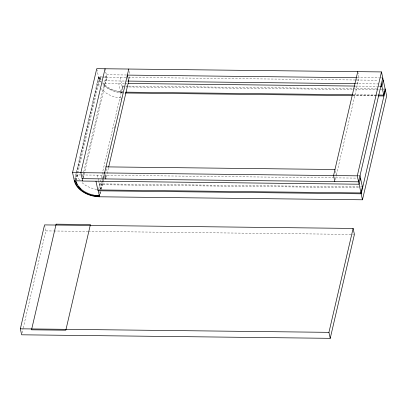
<?xml version="1.0" encoding="UTF-8"?>
<svg xmlns="http://www.w3.org/2000/svg" width="407" height="407" viewBox="0 0 407 407"><rect width="100%" height="100%" fill="white"/><g stroke="black" fill="none" stroke-linecap="round" stroke-linejoin="round"><path stroke-width="0.31" stroke-dasharray="2.04 1.53" d="M22.075 332.946L23.087 328.617M23.23 328.001L45.823 230.901L44.79 226.109M74.761 178.932L98.509 76.887L96.861 69.256M74.949 180.179L98.982 76.892L99.171 77.645A21.917 14.973 13.1 0 0 101.353 82.097M75.219 180.072L99.11 77.406L100.061 77.416L101.318 80.484M75.936 180.372L77.208 174.918L81.619 174.964M125.916 77.371L99.974 77.076L98.703 83.684A20.94 14.311 13.1 0 0 99.908 86.549M76.17 180.082L100.061 77.416M82.575 176.842L83.593 172.476M83.735 171.856L106.334 74.756L126.938 74.99M83.354 177.793L106.812 76.979L102.595 76.933M83.374 178.027L84.081 174.995L83.694 173.199M124.506 83.43L105.438 83.211L106.848 77.152L105.037 68.763M98.703 188.94L101.145 178.429M101.292 177.808L122.446 86.895L123.056 89.718M100.066 189.555L102.656 178.424M102.803 177.803L103.81 173.474M114.316 128.327L114.749 126.47M120.935 99.878L121.367 98.021M100.504 189.001L102.376 180.962M102.518 180.342L102.951 178.49M103.093 177.869L103.81 174.776M99.669 193.33L100.371 190.298M100.066 193.971L100.641 191.499M101.216 189.021L103.088 180.983M103.23 180.362L103.663 178.51M103.805 177.89L104.238 176.033M100.285 193.696L100.717 191.839M101.292 189.367L104.314 176.379M106.303 177.111L108.471 167.796M129.197 78.739L129.919 75.631M335.282 179.731L336.294 175.361M336.441 174.745L359.035 77.645L357.87 72.253M357.132 77.62L379.019 77.874M379.589 77.879L381.517 77.9M101.994 76.928L98.509 76.887A22.4 15.308 13.1 0 0 100.931 82.204M128.398 77.396L378.2 80.255M127.798 81.079L104.92 80.815L105.438 83.211M355.301 83.679L381.354 83.974M125.081 83.44L127.045 83.46M355.174 86.065L377.421 86.32M378.057 86.33L379.965 86.35M122.024 86.035L125.203 86.07M125.839 86.075L127.747 86.101M128.383 86.106L378.179 88.96M383.262 89.021L385.17 89.041M122.212 86.889L352.335 89.52M354.843 89.55L384.086 89.881M120.614 92.094L122.522 92.114M353.251 94.755L377.401 95.029M352.991 95.503L377.757 95.787M123.341 92.979L120.798 92.949L118.727 83.364M352.798 95.604L378.225 95.894M358.089 175.738L359.997 175.758M82.245 174.974L357.336 178.118M99.257 183.878L359.859 186.854M360.495 186.864L362.403 186.884M99.44 184.732L360.042 187.708M45.823 230.901L53.444 230.988M54.08 230.993L87.729 231.38M88.365 231.385L353.775 234.417M121.505 91.763L122.517 91.829L118.468 91.356L114.489 90.344A20.94 14.311 13.1 0 1 105.138 85.119L102.701 82.555L103.251 83.216M119.48 91.529L120.492 91.661M105.138 85.119L103.841 83.867M100.946 79.777L99.974 77.076M77.208 174.918L77.345 175.468A20.94 14.311 13.1 0 0 79.431 179.716M356.588 78.912L357.626 83.705M335.231 170.696L336.136 174.888M129.284 71.434L129.93 74.43M120.136 77.305L123.153 91.244M106.385 168.676L107.031 171.673M97.37 175.147L98.55 180.601M98.626 180.967L100.381 189.087M122.619 92.511A21.917 14.973 13.1 0 1 102.457 83.501M121.108 97.889A20.94 14.311 13.1 0 1 101.292 88.614M96.708 189.372A20.94 14.311 13.1 0 1 81.074 181.71M121.586 92.781A22.4 15.308 13.1 0 1 102.691 84.341"/><path stroke-width="0.61" d="M20.35 328.81L44.531 224.908L353.118 228.434L354.411 234.427L330.23 338.329L21.647 334.803L20.35 328.81L328.937 332.341L330.23 338.329M72.553 172.573L96.734 68.671L381.471 71.922L386.65 95.889L362.469 199.791L99.562 196.79A22.4 15.308 13.1 0 1 74.328 180.789L72.553 172.573L357.29 175.829L362.469 199.791M105.037 68.763L80.856 172.67L82.672 181.054L359.101 184.213L360.516 178.154M99.384 194.541L99.105 195.752L98.336 195.731L94.287 195.263L90.313 194.246A20.94 14.311 13.1 0 1 80.962 189.026L77.554 185.088L75.794 180.978M128.765 69.037L104.584 172.939L105.881 178.932M108.613 167.18L128.765 80.591M357.743 71.652L333.562 175.554L334.854 181.547M357.29 175.829L381.471 71.922M382.763 77.915L358.582 181.817L82.153 178.658M383.282 80.311L381.873 86.37L380.601 86.36M362.403 186.884L360.989 192.943L97.848 189.937M385.17 89.041L383.76 95.101L378.037 95.035M328.937 332.341L353.118 228.434M385.353 89.896L361.177 193.803L98.031 190.791L95.96 181.207M356.329 77.712L127.355 75.097L128.648 81.09M128.434 81.085L355.301 83.679M128.261 83.476L354.548 86.06M125.702 92.155L352.615 94.745M125.249 93L352.162 95.594M378.225 95.894L383.943 95.96L381.354 83.974M105.998 166.88L334.971 169.495M74.328 180.789L82.636 180.886M74.934 181.308L75.88 181.319M99.491 196.444L98.438 196.413A21.917 14.973 13.1 0 1 74.995 181.553L74.802 180.794M97.324 195.665L98.626 195.742L98.774 196.423M95.299 195.431L96.311 195.569M80.962 189.026L79.665 187.775M78.526 186.457L79.075 187.123M76.765 183.684L77.137 184.391M76.165 182.25L76.44 182.967M359.997 175.758L362.586 187.739M98.27 190.797L99.562 196.79M56.12 224.171L31.537 329.807L65.827 330.199L90.41 224.567L56.12 224.171"/></g></svg>
